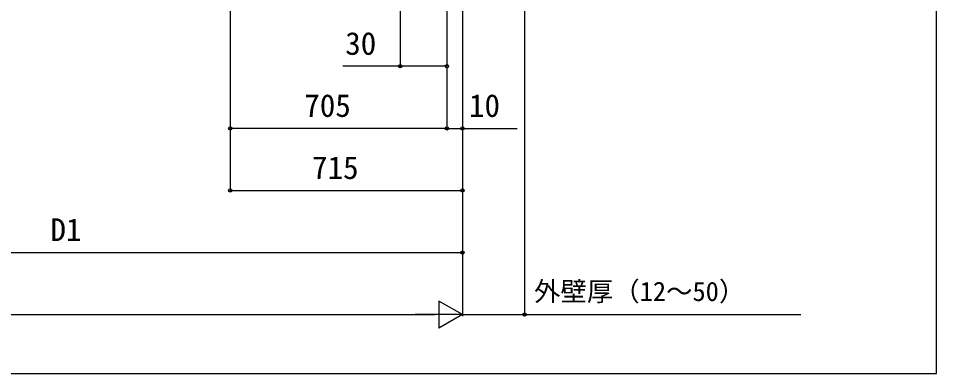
# Model space of a CAD drawing. Units: millimetres, scale not verified. Extents: x -875 to 875, y -1304 to 1298.
# Drawn here: x 284 to 875, y -1304 to -1075 of the extents above; entities that cross this region are included whole.
import ezdxf
from ezdxf.enums import TextEntityAlignment as Align

# ---------------------------------------------------------------- set-up
doc = ezdxf.new("R2010")
doc.units = ezdxf.units.MM
doc.header["$LTSCALE"] = 8
doc.layers.add('0-6_YKK_D', color=6, linetype='Continuous')
doc.layers.add('0-7_YKK_ZWAK', color=7, linetype='Continuous')
doc.styles.add('ＭＳ ゴシック', font='')
doc.styles.get('ＭＳ ゴシック').set_extended_font_data('MS Gothic')

msp = doc.modelspace()

# ---------------------------------------------------------------- linework, layer by layer
at = {"layer": '0-6_YKK_D'}
for p, q in [((530.004, -956.3), (530.004, -1107.082)), ((420.685, -981.789), (420.685, -1147.082)), ((420.685, -981.789), (420.685, -1187.082)), ((560.004, -1015.6), (560.004, -1147.082)), ((560.004, -1015.6), (560.004, -1147.082)), ((570.004, -1017.1), (570.004, -1227.082)), ((570.004, -1017.1), (570.004, -1147.082)), ((570.004, -1017.1), (570.004, -1187.082)), ((570.004, -1017.1), (570.004, -1267.082)), ((570.004, -1017.1), (570.004, -1267.082)), ((560.004, -1022.1), (560.004, -1107.082)), ((610.004, -1057.846), (610.004, -1267.082)), ((560.004, -1146.082), (420.685, -1146.082)), ((420.685, -1186.082), (570.004, -1186.082)), ((70.004, -1226.082), (570.004, -1226.082)), ((570.004, -1266.082), (554.849, -1257.332)), ((554.849, -1257.332), (554.849, -1274.832)), ((-612.5, -1266.082), (552.504, -1266.082)), ((570.004, -1266.082), (539.693, -1266.082)), ((570.004, -1266.082), (554.849, -1274.832))]:
    msp.add_line(p, q, dxfattribs=at)
for points in [[(560.004, -1106.082), (530.004, -1106.082), (493.113, -1106.082)], [(560.004, -1146.082), (570.004, -1146.082), (605.304, -1146.082)], [(570.004, -1266.082), (610.004, -1266.082), (787.6, -1266.082)]]:
    msp.add_lwpolyline(points, dxfattribs=at)
for centre in [(530.004, -1106.082), (560.004, -1106.082), (420.685, -1146.082), (560.004, -1146.082), (560.004, -1146.082), (570.004, -1146.082), (420.685, -1186.082), (570.004, -1186.082), (570.004, -1226.082), (610.004, -1266.082)]:
    msp.add_circle(centre, 1.075, dxfattribs=at)
at = {"layer": '0-7_YKK_ZWAK'}
msp.add_lwpolyline([(-875, -1304.1), (875, -1304.1), (875, 1245.9)], dxfattribs=at)

# ---------------------------------------------------------------- texts
at = {"layer": '0-6_YKK_D', "style": 'ＭＳ ゴシック'}
for s, height, p in [('30', 14.66, (494.636, -1103.082)), ('705', 14.66, (468.299, -1143.082)), ('10', 14.66, (574.236, -1143.082)), ('715', 14.66, (473.299, -1183.082)), ('D1', 14.66, (305.061, -1223.082)), ('外壁厚（12～50）', 12.46, (616.049, -1261.054))]:
    msp.add_text(s, height=height, dxfattribs=at).set_placement(p, align=Align.BOTTOM_LEFT)

doc.saveas('drawing.dxf')
